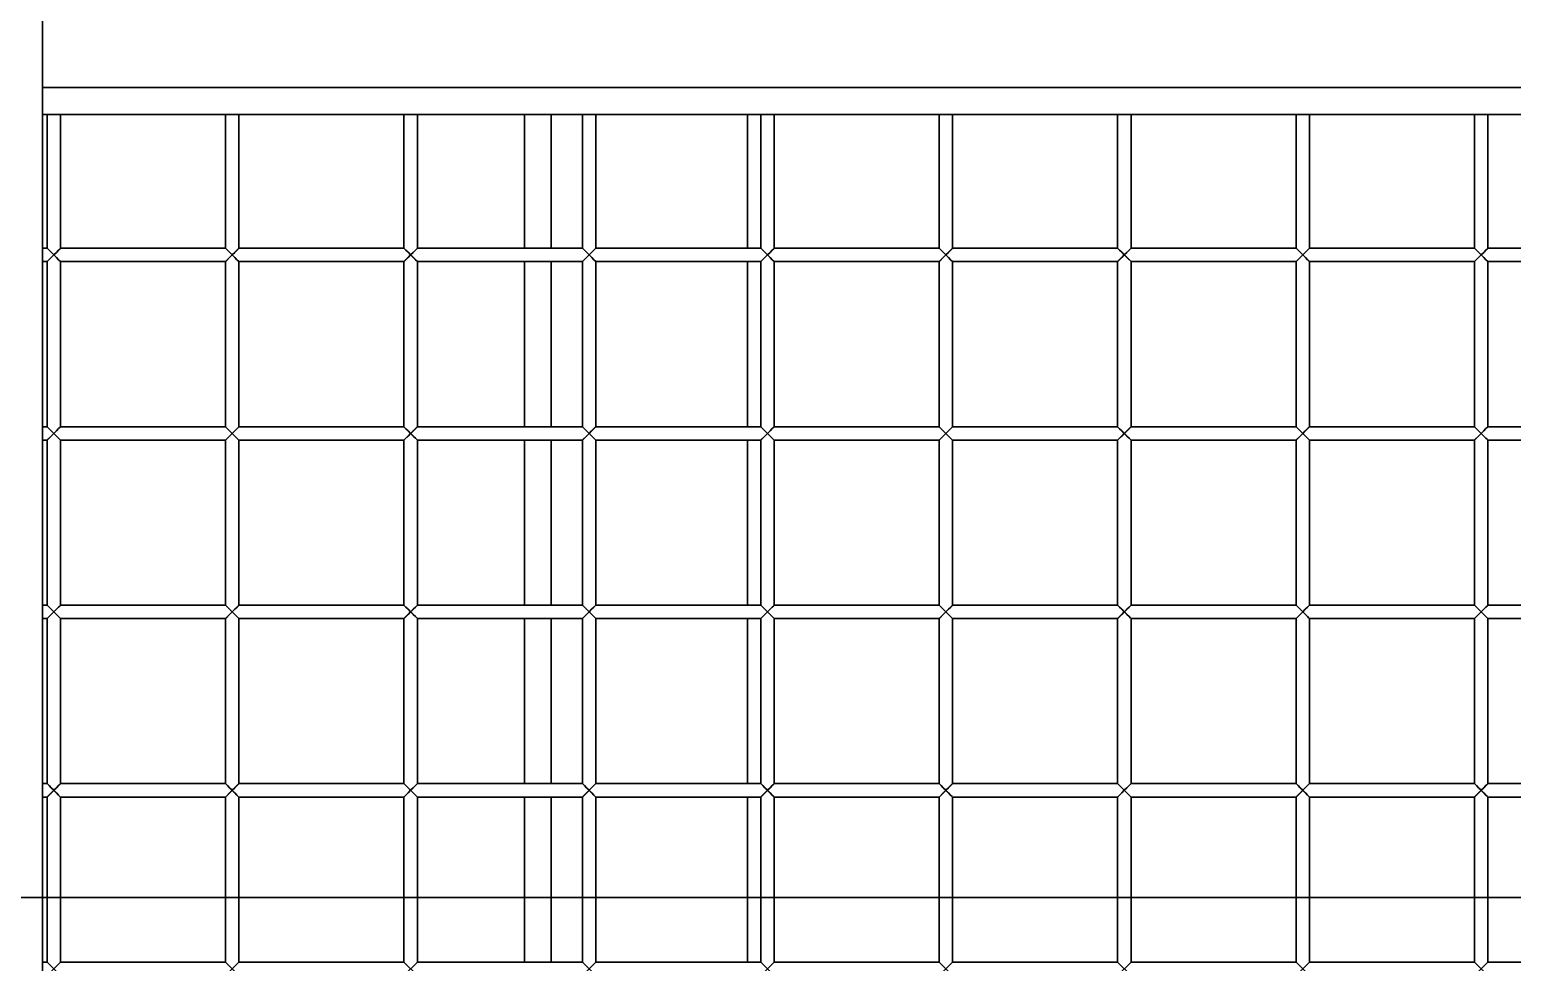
# Model space of a CAD drawing. Header units: millimetres. Extents: x 32496 to 166256, y 3504 to 23939.
# Drawn here: x 70832.1 to 71164.5, y 13269.6 to 13478.7 of the extents above; entities that cross this region are included whole.
import ezdxf

# ---------------------------------------------------------------- set-up
doc = ezdxf.new("R2010")
doc.units = ezdxf.units.MM
doc.layers.get('0').update_dxf_attribs({"lineweight": 35})

# ---------------------------------------------------------------- blocks, each defined once
blk = doc.blocks.new('DRGTJHYTHRTTR')
at = {"color": 7, "linetype": 'Continuous'}
blk.add_line((60371.04, -49682.69), (46149.04, -49682.69), dxfattribs=at)
blk = doc.blocks.new('8-1250')
at = {"linetype": 'Continuous'}
for p, q in [((-2211.13, -33511.79), (-2211.13, -33311.79)), ((-2211.13, -33505.79), (-1585.13, -33505.79)), ((-2211.13, -33511.79), (-2211.13, -33734.31)), ((-1585.13, -33511.79), (-2211.13, -33511.79)), ((-2210.13, -33511.79), (-2210.13, -33541.79)), ((-2207.13, -33511.79), (-2207.13, -33541.79)), ((-2170.13, -33511.79), (-2170.13, -33541.79)), ((-2167.13, -33511.79), (-2167.13, -33541.79)), ((-2130.13, -33511.79), (-2130.13, -33541.79)), ((-2127.13, -33511.79), (-2127.13, -33541.79)), ((-2103.13, -33541.79), (-2103.13, -33511.79)), ((-2097.13, -33511.79), (-2097.13, -33541.79)), ((-2090.13, -33511.79), (-2090.13, -33541.79)), ((-2087.13, -33511.79), (-2087.13, -33541.79)), ((-2053.13, -33511.79), (-2053.13, -33541.79)), ((-2050.13, -33511.79), (-2050.13, -33541.79)), ((-2047.13, -33511.79), (-2047.13, -33541.79)), ((-2010.13, -33511.79), (-2010.13, -33541.79)), ((-2007.13, -33511.79), (-2007.13, -33541.79)), ((-1970.13, -33511.79), (-1970.13, -33541.79)), ((-1967.13, -33511.79), (-1967.13, -33541.79)), ((-1930.13, -33511.79), (-1930.13, -33541.79)), ((-1927.13, -33511.79), (-1927.13, -33541.79)), ((-1890.13, -33511.79), (-1890.13, -33541.79)), ((-1887.13, -33511.79), (-1887.13, -33541.79)), ((-2211.13, -33541.79), (-2210.13, -33541.79)), ((-2210.13, -33544.79), (-2207.13, -33541.79)), ((-2210.13, -33541.79), (-2207.13, -33544.79)), ((-2209.22, -33543.88), (-2208.63, -33543.29)), ((-2207.13, -33541.79), (-2170.13, -33541.79)), ((-2170.13, -33544.79), (-2167.13, -33541.79)), ((-2170.13, -33541.79), (-2167.13, -33544.79)), ((-2169.22, -33543.88), (-2168.63, -33543.29)), ((-2167.13, -33541.79), (-2130.13, -33541.79)), ((-2130.13, -33544.79), (-2127.13, -33541.79)), ((-2130.13, -33541.79), (-2127.13, -33544.79)), ((-2129.22, -33543.88), (-2128.63, -33543.29)), ((-2127.13, -33541.79), (-2090.13, -33541.79)), ((-2090.13, -33544.79), (-2087.13, -33541.79)), ((-2090.13, -33541.79), (-2087.13, -33544.79)), ((-2089.22, -33543.88), (-2088.63, -33543.29)), ((-2087.13, -33541.79), (-2050.13, -33541.79)), ((-2050.13, -33544.79), (-2047.13, -33541.79)), ((-2050.13, -33541.79), (-2047.13, -33544.79)), ((-2049.22, -33543.88), (-2048.63, -33543.29)), ((-2047.13, -33541.79), (-2010.13, -33541.79)), ((-2010.13, -33544.79), (-2007.13, -33541.79)), ((-2010.13, -33541.79), (-2007.13, -33544.79)), ((-2009.22, -33543.88), (-2008.63, -33543.29)), ((-2007.13, -33541.79), (-1970.13, -33541.79)), ((-1970.13, -33544.79), (-1967.13, -33541.79)), ((-1970.13, -33541.79), (-1967.13, -33544.79)), ((-1969.22, -33543.88), (-1968.63, -33543.29)), ((-1967.13, -33541.79), (-1930.13, -33541.79)), ((-1930.13, -33544.79), (-1927.13, -33541.79)), ((-1930.13, -33541.79), (-1927.13, -33544.79)), ((-1929.22, -33543.88), (-1928.63, -33543.29)), ((-1927.13, -33541.79), (-1890.13, -33541.79)), ((-1890.13, -33541.79), (-1887.13, -33544.79)), ((-1890.13, -33544.79), (-1887.13, -33541.79)), ((-1889.22, -33543.88), (-1888.63, -33543.29)), ((-1887.13, -33541.79), (-1850.13, -33541.79)), ((-2211.13, -33544.79), (-2210.13, -33544.79)), ((-2210.13, -33544.79), (-2210.13, -33581.79)), ((-2210.01, -33544.67), (-2209.22, -33543.88)), ((-2207.13, -33544.79), (-2207.13, -33581.79)), ((-2207.13, -33544.79), (-2170.13, -33544.79)), ((-2170.13, -33544.79), (-2170.13, -33581.79)), ((-2170.01, -33544.67), (-2169.22, -33543.88)), ((-2167.13, -33544.79), (-2167.13, -33581.79)), ((-2167.13, -33544.79), (-2130.13, -33544.79)), ((-2130.13, -33544.79), (-2130.13, -33581.79)), ((-2130.01, -33544.67), (-2129.22, -33543.88)), ((-2127.13, -33544.79), (-2127.13, -33581.79)), ((-2127.13, -33544.79), (-2090.13, -33544.79)), ((-2103.13, -33581.79), (-2103.13, -33544.79)), ((-2097.13, -33544.79), (-2097.13, -33581.79)), ((-2090.13, -33544.79), (-2090.13, -33581.79)), ((-2090.01, -33544.67), (-2089.22, -33543.88)), ((-2087.13, -33544.79), (-2087.13, -33581.79)), ((-2087.13, -33544.79), (-2050.13, -33544.79)), ((-2053.13, -33544.79), (-2053.13, -33581.79)), ((-2050.13, -33544.79), (-2050.13, -33581.79)), ((-2050.01, -33544.67), (-2049.22, -33543.88)), ((-2047.13, -33544.79), (-2047.13, -33581.79)), ((-2047.13, -33544.79), (-2010.13, -33544.79)), ((-2010.13, -33544.79), (-2010.13, -33581.79)), ((-2010.01, -33544.67), (-2009.22, -33543.88)), ((-2007.13, -33544.79), (-2007.13, -33581.79)), ((-2007.13, -33544.79), (-1970.13, -33544.79)), ((-1970.13, -33544.79), (-1970.13, -33581.79)), ((-1970.01, -33544.67), (-1969.22, -33543.88)), ((-1967.13, -33544.79), (-1967.13, -33581.79)), ((-1967.13, -33544.79), (-1930.13, -33544.79)), ((-1930.13, -33544.79), (-1930.13, -33581.79)), ((-1930.01, -33544.67), (-1929.22, -33543.88)), ((-1927.13, -33544.79), (-1927.13, -33581.79)), ((-1927.13, -33544.79), (-1890.13, -33544.79)), ((-1890.13, -33544.79), (-1890.13, -33581.79)), ((-1890.01, -33544.67), (-1889.22, -33543.88)), ((-1887.13, -33544.79), (-1887.13, -33581.79)), ((-1887.13, -33544.79), (-1850.13, -33544.79)), ((-2211.13, -33581.79), (-2210.13, -33581.79)), ((-2210.13, -33584.79), (-2207.13, -33581.79)), ((-2210.13, -33581.79), (-2207.13, -33584.79)), ((-2209.22, -33583.88), (-2208.63, -33583.29)), ((-2207.13, -33581.79), (-2170.13, -33581.79)), ((-2170.13, -33584.79), (-2167.13, -33581.79)), ((-2170.13, -33581.79), (-2167.13, -33584.79)), ((-2169.22, -33583.88), (-2168.63, -33583.29)), ((-2167.13, -33581.79), (-2130.13, -33581.79)), ((-2130.13, -33584.79), (-2127.13, -33581.79)), ((-2130.13, -33581.79), (-2127.13, -33584.79)), ((-2129.22, -33583.88), (-2128.63, -33583.29)), ((-2127.13, -33581.79), (-2090.13, -33581.79)), ((-2090.13, -33584.79), (-2087.13, -33581.79)), ((-2090.13, -33581.79), (-2087.13, -33584.79)), ((-2089.22, -33583.88), (-2088.63, -33583.29)), ((-2087.13, -33581.79), (-2050.13, -33581.79)), ((-2050.13, -33584.79), (-2047.13, -33581.79)), ((-2050.13, -33581.79), (-2047.13, -33584.79)), ((-2049.22, -33583.88), (-2048.63, -33583.29)), ((-2047.13, -33581.79), (-2010.13, -33581.79)), ((-2010.13, -33584.79), (-2007.13, -33581.79)), ((-2010.13, -33581.79), (-2007.13, -33584.79)), ((-2009.22, -33583.88), (-2008.63, -33583.29)), ((-2007.13, -33581.79), (-1970.13, -33581.79)), ((-1970.13, -33584.79), (-1967.13, -33581.79)), ((-1970.13, -33581.79), (-1967.13, -33584.79)), ((-1969.22, -33583.88), (-1968.63, -33583.29)), ((-1967.13, -33581.79), (-1930.13, -33581.79)), ((-1930.13, -33581.79), (-1927.13, -33584.79)), ((-1930.13, -33584.79), (-1927.13, -33581.79)), ((-1929.22, -33583.88), (-1928.63, -33583.29)), ((-1927.13, -33581.79), (-1890.13, -33581.79)), ((-1890.13, -33581.79), (-1887.13, -33584.79)), ((-1890.13, -33584.79), (-1887.13, -33581.79)), ((-1889.22, -33583.88), (-1888.63, -33583.29)), ((-1887.13, -33581.79), (-1850.13, -33581.79)), ((-2211.13, -33584.79), (-2210.13, -33584.79)), ((-2210.13, -33584.79), (-2210.13, -33621.79)), ((-2210.01, -33584.67), (-2209.22, -33583.88)), ((-2207.13, -33584.79), (-2207.13, -33621.79)), ((-2207.13, -33584.79), (-2170.13, -33584.79)), ((-2170.13, -33584.79), (-2170.13, -33621.79)), ((-2170.01, -33584.67), (-2169.22, -33583.88)), ((-2167.13, -33584.79), (-2167.13, -33621.79)), ((-2167.13, -33584.79), (-2130.13, -33584.79)), ((-2130.13, -33584.79), (-2130.13, -33621.79)), ((-2130.01, -33584.67), (-2129.22, -33583.88)), ((-2127.13, -33584.79), (-2127.13, -33621.79)), ((-2127.13, -33584.79), (-2090.13, -33584.79)), ((-2103.13, -33621.79), (-2103.13, -33584.79)), ((-2097.13, -33584.79), (-2097.13, -33621.79)), ((-2090.13, -33584.79), (-2090.13, -33621.79)), ((-2090.01, -33584.67), (-2089.22, -33583.88)), ((-2087.13, -33584.79), (-2087.13, -33621.79)), ((-2087.13, -33584.79), (-2050.13, -33584.79)), ((-2053.13, -33584.79), (-2053.13, -33621.79)), ((-2050.13, -33584.79), (-2050.13, -33621.79)), ((-2050.01, -33584.67), (-2049.22, -33583.88)), ((-2047.13, -33584.79), (-2047.13, -33621.79)), ((-2047.13, -33584.79), (-2010.13, -33584.79)), ((-2010.13, -33584.79), (-2010.13, -33621.79)), ((-2010.01, -33584.67), (-2009.22, -33583.88)), ((-2007.13, -33584.79), (-2007.13, -33621.79)), ((-2007.13, -33584.79), (-1970.13, -33584.79)), ((-1970.13, -33584.79), (-1970.13, -33621.79)), ((-1970.01, -33584.67), (-1969.22, -33583.88)), ((-1967.13, -33584.79), (-1967.13, -33621.79)), ((-1967.13, -33584.79), (-1930.13, -33584.79)), ((-1930.13, -33584.79), (-1930.13, -33621.79)), ((-1930.01, -33584.67), (-1929.22, -33583.88)), ((-1927.13, -33584.79), (-1927.13, -33621.79)), ((-1927.13, -33584.79), (-1890.13, -33584.79)), ((-1890.13, -33584.79), (-1890.13, -33621.79)), ((-1890.01, -33584.67), (-1889.22, -33583.88)), ((-1887.13, -33584.79), (-1887.13, -33621.79)), ((-1887.13, -33584.79), (-1850.13, -33584.79)), ((-2211.13, -33621.79), (-2210.13, -33621.79)), ((-2210.13, -33621.79), (-2207.13, -33624.79)), ((-2210.13, -33624.79), (-2207.13, -33621.79)), ((-2209.22, -33623.88), (-2208.63, -33623.29)), ((-2207.13, -33621.79), (-2170.13, -33621.79)), ((-2170.13, -33624.79), (-2167.13, -33621.79)), ((-2170.13, -33621.79), (-2167.13, -33624.79)), ((-2169.22, -33623.88), (-2168.63, -33623.29)), ((-2167.13, -33621.79), (-2130.13, -33621.79)), ((-2130.13, -33624.79), (-2127.13, -33621.79)), ((-2130.13, -33621.79), (-2127.13, -33624.79)), ((-2129.22, -33623.88), (-2128.63, -33623.29)), ((-2127.13, -33621.79), (-2090.13, -33621.79)), ((-2090.13, -33624.79), (-2087.13, -33621.79)), ((-2090.13, -33621.79), (-2087.13, -33624.79)), ((-2089.22, -33623.88), (-2088.63, -33623.29)), ((-2087.13, -33621.79), (-2050.13, -33621.79)), ((-2050.13, -33624.79), (-2047.13, -33621.79)), ((-2050.13, -33621.79), (-2047.13, -33624.79)), ((-2049.22, -33623.88), (-2048.63, -33623.29)), ((-2047.13, -33621.79), (-2010.13, -33621.79)), ((-2010.13, -33624.79), (-2007.13, -33621.79)), ((-2010.13, -33621.79), (-2007.13, -33624.79)), ((-2009.22, -33623.88), (-2008.63, -33623.29)), ((-2007.13, -33621.79), (-1970.13, -33621.79)), ((-1970.13, -33621.79), (-1967.13, -33624.79)), ((-1970.13, -33624.79), (-1967.13, -33621.79)), ((-1969.22, -33623.88), (-1968.63, -33623.29)), ((-1967.13, -33621.79), (-1930.13, -33621.79)), ((-1930.13, -33621.79), (-1927.13, -33624.79)), ((-1930.13, -33624.79), (-1927.13, -33621.79)), ((-1929.22, -33623.88), (-1928.63, -33623.29)), ((-1927.13, -33621.79), (-1890.13, -33621.79)), ((-1890.13, -33621.79), (-1887.13, -33624.79)), ((-1890.13, -33624.79), (-1887.13, -33621.79)), ((-1889.22, -33623.88), (-1888.63, -33623.29)), ((-1887.13, -33621.79), (-1850.13, -33621.79)), ((-2211.13, -33624.79), (-2210.13, -33624.79)), ((-2210.13, -33624.79), (-2210.13, -33661.79)), ((-2210.01, -33624.67), (-2209.22, -33623.88)), ((-2207.13, -33624.79), (-2207.13, -33661.79)), ((-2207.13, -33624.79), (-2170.13, -33624.79)), ((-2170.13, -33624.79), (-2170.13, -33661.79)), ((-2170.01, -33624.67), (-2169.22, -33623.88)), ((-2167.13, -33624.79), (-2167.13, -33661.79)), ((-2167.13, -33624.79), (-2130.13, -33624.79)), ((-2130.13, -33624.79), (-2130.13, -33661.79)), ((-2130.01, -33624.67), (-2129.22, -33623.88)), ((-2127.13, -33624.79), (-2127.13, -33661.79)), ((-2127.13, -33624.79), (-2090.13, -33624.79)), ((-2103.13, -33661.79), (-2103.13, -33624.79)), ((-2097.13, -33624.79), (-2097.13, -33661.79)), ((-2090.13, -33624.79), (-2090.13, -33661.79)), ((-2090.01, -33624.67), (-2089.22, -33623.88)), ((-2087.13, -33624.79), (-2087.13, -33661.79)), ((-2087.13, -33624.79), (-2050.13, -33624.79)), ((-2053.13, -33624.79), (-2053.13, -33661.79)), ((-2050.13, -33624.79), (-2050.13, -33661.79)), ((-2050.01, -33624.67), (-2049.22, -33623.88)), ((-2047.13, -33624.79), (-2047.13, -33661.79)), ((-2047.13, -33624.79), (-2010.13, -33624.79)), ((-2010.13, -33624.79), (-2010.13, -33661.79)), ((-2010.01, -33624.67), (-2009.22, -33623.88)), ((-2007.13, -33624.79), (-2007.13, -33661.79)), ((-2007.13, -33624.79), (-1970.13, -33624.79)), ((-1970.13, -33624.79), (-1970.13, -33661.79)), ((-1970.01, -33624.67), (-1969.22, -33623.88)), ((-1967.13, -33624.79), (-1967.13, -33661.79)), ((-1967.13, -33624.79), (-1930.13, -33624.79)), ((-1930.13, -33624.79), (-1930.13, -33661.79)), ((-1930.01, -33624.67), (-1929.22, -33623.88)), ((-1927.13, -33624.79), (-1927.13, -33661.79)), ((-1927.13, -33624.79), (-1890.13, -33624.79)), ((-1890.13, -33624.79), (-1890.13, -33661.79)), ((-1890.01, -33624.67), (-1889.22, -33623.88)), ((-1887.13, -33624.79), (-1887.13, -33661.79)), ((-1887.13, -33624.79), (-1850.13, -33624.79)), ((-2211.13, -33661.79), (-2210.13, -33661.79)), ((-2210.13, -33661.79), (-2207.13, -33664.79)), ((-2210.13, -33664.79), (-2207.13, -33661.79)), ((-2207.13, -33661.79), (-2170.13, -33661.79)), ((-2170.13, -33661.79), (-2167.13, -33664.79)), ((-2170.13, -33664.79), (-2167.13, -33661.79)), ((-2167.13, -33661.79), (-2130.13, -33661.79)), ((-2130.13, -33664.79), (-2127.13, -33661.79)), ((-2130.13, -33661.79), (-2127.13, -33664.79)), ((-2127.13, -33661.79), (-2090.13, -33661.79)), ((-2090.13, -33664.79), (-2087.13, -33661.79)), ((-2090.13, -33661.79), (-2087.13, -33664.79)), ((-2087.13, -33661.79), (-2050.13, -33661.79)), ((-2050.13, -33664.79), (-2047.13, -33661.79)), ((-2050.13, -33661.79), (-2047.13, -33664.79)), ((-2047.13, -33661.79), (-2010.13, -33661.79)), ((-2010.13, -33661.79), (-2007.13, -33664.79)), ((-2010.13, -33664.79), (-2007.13, -33661.79)), ((-2007.13, -33661.79), (-1970.13, -33661.79)), ((-1970.13, -33661.79), (-1967.13, -33664.79)), ((-1970.13, -33664.79), (-1967.13, -33661.79)), ((-1967.13, -33661.79), (-1930.13, -33661.79)), ((-1930.13, -33661.79), (-1927.13, -33664.79)), ((-1930.13, -33664.79), (-1927.13, -33661.79)), ((-1927.13, -33661.79), (-1890.13, -33661.79)), ((-1890.13, -33661.79), (-1887.13, -33664.79)), ((-1890.13, -33664.79), (-1887.13, -33661.79)), ((-1887.13, -33661.79), (-1850.13, -33661.79)), ((-2211.13, -33664.79), (-2210.13, -33664.79)), ((-2210.13, -33664.79), (-2210.13, -33701.79)), ((-2210.01, -33664.67), (-2209.22, -33663.88)), ((-2209.22, -33663.88), (-2208.63, -33663.29)), ((-2207.13, -33664.79), (-2207.13, -33701.79)), ((-2207.13, -33664.79), (-2170.13, -33664.79)), ((-2170.13, -33664.79), (-2170.13, -33701.79)), ((-2170.01, -33664.67), (-2169.22, -33663.88)), ((-2169.22, -33663.88), (-2168.63, -33663.29)), ((-2167.13, -33664.79), (-2167.13, -33701.79)), ((-2167.13, -33664.79), (-2130.13, -33664.79)), ((-2130.13, -33664.79), (-2130.13, -33701.79)), ((-2130.01, -33664.67), (-2129.22, -33663.88)), ((-2129.22, -33663.88), (-2128.63, -33663.29)), ((-2127.13, -33664.79), (-2127.13, -33701.79)), ((-2127.13, -33664.79), (-2090.13, -33664.79)), ((-2103.13, -33701.79), (-2103.13, -33664.79)), ((-2097.13, -33664.79), (-2097.13, -33701.79)), ((-2090.13, -33664.79), (-2090.13, -33701.79)), ((-2090.01, -33664.67), (-2089.22, -33663.88)), ((-2089.22, -33663.88), (-2088.63, -33663.29)), ((-2087.13, -33664.79), (-2087.13, -33701.79)), ((-2087.13, -33664.79), (-2050.13, -33664.79)), ((-2053.13, -33664.79), (-2053.13, -33701.79)), ((-2050.13, -33664.79), (-2050.13, -33701.79)), ((-2050.01, -33664.67), (-2049.22, -33663.88)), ((-2049.22, -33663.88), (-2048.63, -33663.29)), ((-2047.13, -33664.79), (-2047.13, -33701.79)), ((-2047.13, -33664.79), (-2010.13, -33664.79)), ((-2010.13, -33664.79), (-2010.13, -33701.79)), ((-2010.01, -33664.67), (-2009.22, -33663.88)), ((-2009.22, -33663.88), (-2008.63, -33663.29)), ((-2007.13, -33664.79), (-2007.13, -33701.79)), ((-2007.13, -33664.79), (-1970.13, -33664.79)), ((-1970.13, -33664.79), (-1970.13, -33701.79)), ((-1970.01, -33664.67), (-1969.22, -33663.88)), ((-1969.22, -33663.88), (-1968.63, -33663.29)), ((-1967.13, -33664.79), (-1967.13, -33701.79)), ((-1967.13, -33664.79), (-1930.13, -33664.79)), ((-1930.13, -33664.79), (-1930.13, -33701.79)), ((-1930.01, -33664.67), (-1929.22, -33663.88)), ((-1929.22, -33663.88), (-1928.63, -33663.29)), ((-1927.13, -33664.79), (-1927.13, -33701.79)), ((-1927.13, -33664.79), (-1890.13, -33664.79)), ((-1890.13, -33664.79), (-1890.13, -33701.79)), ((-1890.01, -33664.67), (-1889.22, -33663.88)), ((-1889.22, -33663.88), (-1888.63, -33663.29)), ((-1887.13, -33664.79), (-1887.13, -33701.79)), ((-1887.13, -33664.79), (-1850.13, -33664.79)), ((-2211.13, -33701.79), (-2210.13, -33701.79)), ((-2210.13, -33701.79), (-2207.13, -33704.79)), ((-2210.13, -33704.79), (-2207.13, -33701.79)), ((-2207.13, -33701.79), (-2170.13, -33701.79)), ((-2170.13, -33701.79), (-2167.13, -33704.79)), ((-2170.13, -33704.79), (-2167.13, -33701.79)), ((-2167.13, -33701.79), (-2130.13, -33701.79)), ((-2130.13, -33701.79), (-2127.13, -33704.79)), ((-2130.13, -33704.79), (-2127.13, -33701.79)), ((-2127.13, -33701.79), (-2090.13, -33701.79)), ((-2090.13, -33704.79), (-2087.13, -33701.79)), ((-2090.13, -33701.79), (-2087.13, -33704.79)), ((-2087.13, -33701.79), (-2050.13, -33701.79)), ((-2050.13, -33701.79), (-2047.13, -33704.79)), ((-2050.13, -33704.79), (-2047.13, -33701.79)), ((-2047.13, -33701.79), (-2010.13, -33701.79)), ((-2010.13, -33701.79), (-2007.13, -33704.79)), ((-2010.13, -33704.79), (-2007.13, -33701.79)), ((-2007.13, -33701.79), (-1970.13, -33701.79)), ((-1970.13, -33701.79), (-1967.13, -33704.79)), ((-1970.13, -33704.79), (-1967.13, -33701.79)), ((-1967.13, -33701.79), (-1930.13, -33701.79)), ((-1930.13, -33701.79), (-1927.13, -33704.79)), ((-1930.13, -33704.79), (-1927.13, -33701.79)), ((-1927.13, -33701.79), (-1890.13, -33701.79)), ((-1890.13, -33701.79), (-1887.13, -33704.79)), ((-1890.13, -33704.79), (-1887.13, -33701.79)), ((-1887.13, -33701.79), (-1850.13, -33701.79))]:
    blk.add_line(p, q, dxfattribs=at)
for points in [[(-2208.63, -33543.29), (-2209.21, -33542.7), (-2209.69, -33542.23)], [(-2207.24, -33541.9), (-2207.56, -33542.22), (-2208.05, -33542.71), (-2208.63, -33543.29)], [(-2208.63, -33543.29), (-2208.04, -33543.88), (-2207.57, -33544.35), (-2207.13, -33544.79)], [(-2168.63, -33543.29), (-2169.21, -33542.7), (-2169.69, -33542.23)], [(-2167.24, -33541.9), (-2167.56, -33542.22), (-2168.05, -33542.71), (-2168.63, -33543.29)], [(-2168.63, -33543.29), (-2168.04, -33543.88), (-2167.57, -33544.35), (-2167.13, -33544.79)], [(-2128.63, -33543.29), (-2129.21, -33542.7), (-2129.69, -33542.23)], [(-2127.24, -33541.9), (-2127.56, -33542.22), (-2128.05, -33542.71), (-2128.63, -33543.29)], [(-2128.63, -33543.29), (-2128.04, -33543.88), (-2127.57, -33544.35), (-2127.13, -33544.79)], [(-2088.63, -33543.29), (-2089.21, -33542.7), (-2089.69, -33542.23)], [(-2087.24, -33541.9), (-2087.56, -33542.22), (-2088.05, -33542.71), (-2088.63, -33543.29)], [(-2088.63, -33543.29), (-2088.04, -33543.88), (-2087.57, -33544.35), (-2087.13, -33544.79)], [(-2048.63, -33543.29), (-2049.21, -33542.7), (-2049.69, -33542.23)], [(-2047.24, -33541.9), (-2047.56, -33542.22), (-2048.05, -33542.71), (-2048.63, -33543.29)], [(-2048.63, -33543.29), (-2048.04, -33543.88), (-2047.57, -33544.35), (-2047.13, -33544.79)], [(-2008.63, -33543.29), (-2009.21, -33542.7), (-2009.69, -33542.23)], [(-2007.24, -33541.9), (-2007.56, -33542.22), (-2008.05, -33542.71), (-2008.63, -33543.29)], [(-2008.63, -33543.29), (-2008.04, -33543.88), (-2007.57, -33544.35), (-2007.13, -33544.79)], [(-1968.63, -33543.29), (-1969.21, -33542.7), (-1969.69, -33542.23)], [(-1967.24, -33541.9), (-1967.56, -33542.22), (-1968.05, -33542.71), (-1968.63, -33543.29)], [(-1968.63, -33543.29), (-1968.04, -33543.88), (-1967.57, -33544.35)], [(-1928.63, -33543.29), (-1929.21, -33542.7), (-1929.69, -33542.23)], [(-1927.24, -33541.9), (-1927.56, -33542.22), (-1928.05, -33542.71), (-1928.63, -33543.29)], [(-1928.63, -33543.29), (-1928.04, -33543.88), (-1927.57, -33544.35), (-1927.24, -33544.67)], [(-1888.63, -33543.29), (-1889.21, -33542.7), (-1889.69, -33542.23)], [(-1887.24, -33541.9), (-1887.56, -33542.22), (-1888.05, -33542.71), (-1888.63, -33543.29)], [(-1888.63, -33543.29), (-1888.04, -33543.88), (-1887.57, -33544.35), (-1887.24, -33544.67)], [(-2208.63, -33583.29), (-2209.21, -33582.7), (-2209.69, -33582.23)], [(-2207.24, -33581.9), (-2207.56, -33582.22), (-2208.05, -33582.71), (-2208.63, -33583.29)], [(-2208.63, -33583.29), (-2208.04, -33583.88), (-2207.57, -33584.35), (-2207.13, -33584.79)], [(-2168.63, -33583.29), (-2169.21, -33582.7), (-2169.69, -33582.23)], [(-2167.24, -33581.9), (-2167.56, -33582.22), (-2168.05, -33582.71), (-2168.63, -33583.29)], [(-2168.63, -33583.29), (-2168.04, -33583.88), (-2167.57, -33584.35), (-2167.13, -33584.79)], [(-2128.63, -33583.29), (-2129.21, -33582.7), (-2129.69, -33582.23)], [(-2127.24, -33581.9), (-2127.56, -33582.22), (-2128.05, -33582.71), (-2128.63, -33583.29)], [(-2128.63, -33583.29), (-2128.04, -33583.88), (-2127.57, -33584.35), (-2127.13, -33584.79)], [(-2088.63, -33583.29), (-2089.21, -33582.7), (-2089.69, -33582.23)], [(-2087.24, -33581.9), (-2087.56, -33582.22), (-2088.05, -33582.71), (-2088.63, -33583.29)], [(-2088.63, -33583.29), (-2088.04, -33583.88), (-2087.57, -33584.35), (-2087.13, -33584.79)], [(-2048.63, -33583.29), (-2049.21, -33582.7), (-2049.69, -33582.23)], [(-2047.24, -33581.9), (-2047.56, -33582.22), (-2048.05, -33582.71), (-2048.63, -33583.29)], [(-2048.63, -33583.29), (-2048.04, -33583.88), (-2047.57, -33584.35), (-2047.13, -33584.79)], [(-2008.63, -33583.29), (-2009.21, -33582.7), (-2009.69, -33582.23)], [(-2007.24, -33581.9), (-2007.56, -33582.22), (-2008.05, -33582.71), (-2008.63, -33583.29)], [(-2008.63, -33583.29), (-2008.04, -33583.88), (-2007.57, -33584.35)], [(-1968.63, -33583.29), (-1969.21, -33582.7), (-1969.69, -33582.23)], [(-1967.24, -33581.9), (-1967.56, -33582.22), (-1968.05, -33582.71), (-1968.63, -33583.29)], [(-1968.63, -33583.29), (-1968.04, -33583.88), (-1967.57, -33584.35), (-1967.24, -33584.67)], [(-1928.63, -33583.29), (-1929.21, -33582.7), (-1929.69, -33582.23)], [(-1927.24, -33581.9), (-1927.56, -33582.22), (-1928.05, -33582.71), (-1928.63, -33583.29)], [(-1928.63, -33583.29), (-1928.04, -33583.88), (-1927.57, -33584.35), (-1927.24, -33584.67)], [(-1888.63, -33583.29), (-1889.21, -33582.7), (-1889.69, -33582.23)], [(-1887.24, -33581.9), (-1887.56, -33582.22), (-1888.05, -33582.71), (-1888.63, -33583.29)], [(-1888.63, -33583.29), (-1888.04, -33583.88), (-1887.57, -33584.35), (-1887.24, -33584.67)], [(-2208.63, -33623.29), (-2209.21, -33622.7), (-2209.69, -33622.23)], [(-2207.24, -33621.9), (-2207.56, -33622.22), (-2208.05, -33622.71), (-2208.63, -33623.29)], [(-2208.63, -33623.29), (-2208.04, -33623.88), (-2207.57, -33624.35), (-2207.13, -33624.79)], [(-2168.63, -33623.29), (-2169.21, -33622.7), (-2169.69, -33622.23)], [(-2167.24, -33621.9), (-2167.56, -33622.22), (-2168.05, -33622.71), (-2168.63, -33623.29)], [(-2168.63, -33623.29), (-2168.04, -33623.88), (-2167.57, -33624.35), (-2167.13, -33624.79)], [(-2128.63, -33623.29), (-2129.21, -33622.7), (-2129.69, -33622.23)], [(-2127.24, -33621.9), (-2127.56, -33622.22), (-2128.05, -33622.71), (-2128.63, -33623.29)], [(-2128.63, -33623.29), (-2128.04, -33623.88), (-2127.57, -33624.35), (-2127.13, -33624.79)], [(-2088.63, -33623.29), (-2089.21, -33622.7), (-2089.69, -33622.23)], [(-2087.24, -33621.9), (-2087.56, -33622.22), (-2088.05, -33622.71), (-2088.63, -33623.29)], [(-2088.63, -33623.29), (-2088.04, -33623.88), (-2087.57, -33624.35), (-2087.13, -33624.79)], [(-2048.63, -33623.29), (-2049.21, -33622.7), (-2049.69, -33622.23)], [(-2047.24, -33621.9), (-2047.56, -33622.22), (-2048.05, -33622.71), (-2048.63, -33623.29)], [(-2048.63, -33623.29), (-2048.04, -33623.88), (-2047.57, -33624.35)], [(-2008.63, -33623.29), (-2009.21, -33622.7), (-2009.69, -33622.23)], [(-2007.24, -33621.9), (-2007.56, -33622.22), (-2008.05, -33622.71), (-2008.63, -33623.29)], [(-2008.63, -33623.29), (-2008.04, -33623.88), (-2007.57, -33624.35), (-2007.24, -33624.67)], [(-1968.63, -33623.29), (-1969.21, -33622.7), (-1969.69, -33622.23)], [(-1967.24, -33621.9), (-1967.56, -33622.22), (-1968.05, -33622.71), (-1968.63, -33623.29)], [(-1968.63, -33623.29), (-1968.04, -33623.88), (-1967.57, -33624.35), (-1967.24, -33624.67)], [(-1928.63, -33623.29), (-1929.21, -33622.7), (-1929.69, -33622.23)], [(-1927.24, -33621.9), (-1927.56, -33622.22), (-1928.05, -33622.71), (-1928.63, -33623.29)], [(-1928.63, -33623.29), (-1928.04, -33623.88), (-1927.57, -33624.35), (-1927.24, -33624.67)], [(-1888.63, -33623.29), (-1889.21, -33622.7), (-1889.69, -33622.23)], [(-1887.24, -33621.9), (-1887.56, -33622.22), (-1888.05, -33622.71), (-1888.63, -33623.29)], [(-1888.63, -33623.29), (-1888.04, -33623.88), (-1887.57, -33624.35), (-1887.24, -33624.67)], [(-2208.63, -33663.29), (-2209.21, -33662.7), (-2209.69, -33662.23)], [(-2207.24, -33661.9), (-2207.56, -33662.22), (-2208.05, -33662.71), (-2208.63, -33663.29)], [(-2168.63, -33663.29), (-2169.21, -33662.7), (-2169.69, -33662.23)], [(-2167.24, -33661.9), (-2167.56, -33662.22), (-2168.05, -33662.71), (-2168.63, -33663.29)], [(-2128.63, -33663.29), (-2129.21, -33662.7), (-2129.69, -33662.23)], [(-2127.24, -33661.9), (-2127.56, -33662.22), (-2128.05, -33662.71), (-2128.63, -33663.29)], [(-2088.63, -33663.29), (-2089.21, -33662.7), (-2089.69, -33662.23)], [(-2087.24, -33661.9), (-2087.56, -33662.22), (-2088.05, -33662.71), (-2088.63, -33663.29)], [(-2048.63, -33663.29), (-2049.21, -33662.7), (-2049.69, -33662.23)], [(-2047.24, -33661.9), (-2047.56, -33662.22), (-2048.05, -33662.71), (-2048.63, -33663.29)], [(-2008.63, -33663.29), (-2009.21, -33662.7), (-2009.69, -33662.23)], [(-2007.24, -33661.9), (-2007.56, -33662.22), (-2008.05, -33662.71), (-2008.63, -33663.29)], [(-1968.63, -33663.29), (-1969.21, -33662.7), (-1969.69, -33662.23)], [(-1967.24, -33661.9), (-1967.56, -33662.22), (-1968.05, -33662.71), (-1968.63, -33663.29)], [(-1928.63, -33663.29), (-1929.21, -33662.7), (-1929.69, -33662.23)], [(-1927.24, -33661.9), (-1927.56, -33662.22), (-1928.05, -33662.71), (-1928.63, -33663.29)], [(-1888.63, -33663.29), (-1889.21, -33662.7), (-1889.69, -33662.23)], [(-1887.24, -33661.9), (-1887.56, -33662.22), (-1888.05, -33662.71), (-1888.63, -33663.29)], [(-2208.63, -33663.29), (-2208.04, -33663.88), (-2207.57, -33664.35), (-2207.13, -33664.79)], [(-2168.63, -33663.29), (-2168.04, -33663.88), (-2167.57, -33664.35), (-2167.13, -33664.79)], [(-2128.63, -33663.29), (-2128.04, -33663.88), (-2127.57, -33664.35), (-2127.13, -33664.79)], [(-2088.63, -33663.29), (-2088.04, -33663.88), (-2087.57, -33664.35)], [(-2048.63, -33663.29), (-2048.04, -33663.88), (-2047.57, -33664.35), (-2047.24, -33664.67)], [(-2008.63, -33663.29), (-2008.04, -33663.88), (-2007.57, -33664.35), (-2007.24, -33664.67)], [(-1968.63, -33663.29), (-1968.04, -33663.88), (-1967.57, -33664.35), (-1967.24, -33664.67)], [(-1928.63, -33663.29), (-1928.04, -33663.88), (-1927.57, -33664.35), (-1927.24, -33664.67)], [(-1888.63, -33663.29), (-1888.04, -33663.88), (-1887.57, -33664.35), (-1887.24, -33664.67)]]:
    blk.add_lwpolyline(points, dxfattribs=at)

msp = doc.modelspace()

# ---------------------------------------------------------------- block references
at = {"color": 6}
msp.add_blockref('8-1250', (73046.131, 46971.457), dxfattribs=at)
msp.add_blockref('DRGTJHYTHRTTR', (17920.951, 62966.819))

doc.saveas('drawing.dxf')
